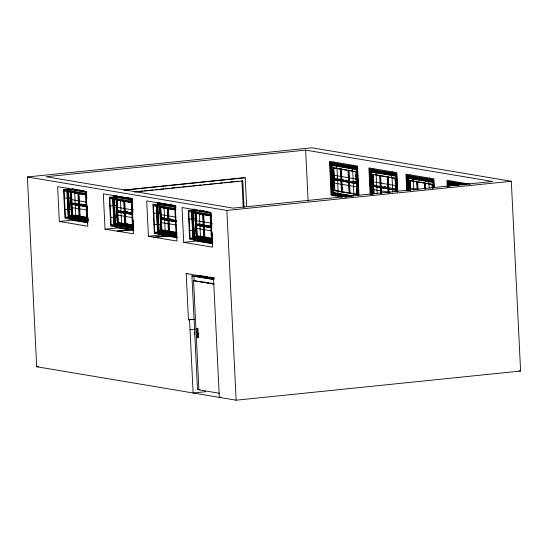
<?xml version="1.0" encoding="UTF-8"?>
<svg xmlns="http://www.w3.org/2000/svg" width="548" height="548" viewBox="0 0 548 548"><rect width="100%" height="100%" fill="white"/><g stroke="black" fill="none" stroke-linecap="round" stroke-linejoin="round"><path stroke-width="0.82" d="M197.068 332.903L197.444 332.451L197.705 333.472M346.61 197.027L331.636 194.602L330.06 162.366L357.152 166.914L358.447 195.588M370.64 194.67L369.379 168.962L396.478 173.511L397.259 191.841M407.164 190.341L406.424 175.182L433.516 179.723L433.783 187.546M355.905 171.736L333.143 167.667L334.266 190.731L356.871 194.526L356.755 186.841L357.029 192.506M454.265 185.272L454.436 184.792M358.221 195.554L357.07 167.496L330.567 163.051L330.06 162.366M397.033 191.807L396.389 174.093L369.886 169.647L369.379 168.962M433.584 188.005L433.434 180.313L406.924 175.86L406.424 175.182M373.531 171.593L373.846 170.935M86.029 194.917L70.541 192.115L71.665 215.172L72.521 214.789L72.014 204.377M117.423 222.851L118.279 222.467L117.183 200.068L116.443 199.773L117.423 222.851L133.431 225.495M161.016 230.167L161.872 229.783L160.776 207.384L160.037 207.089L161.016 230.167L177.025 232.811M196.348 236.092L197.205 235.715L196.109 213.316L195.369 213.021L196.348 236.092L212.357 238.736M334.266 190.731L334.807 190.382L333.711 167.983L333.143 167.667M194.759 332.794L194.259 333.383L194.814 333.965M356.645 186.854L357.412 187.06M342.103 197.047L331.054 195.198L329.581 161.331L357.543 166.023L358.967 195.136M337.767 193.821L336.616 194.163L336.657 195.047M332.526 164.653L331.252 164.53L332.67 193.506L333.924 193.177L351.001 196.04M27.4 176.963L311.867 147.796L511.318 181.265L520.6 371.037L236.133 400.204L36.682 366.735L27.4 176.963L226.851 210.439L511.318 181.265M305.633 150.125L46.135 176.737L233.085 208.11L492.584 181.498L305.633 150.125L308.134 201.246M87.796 222.187L64.979 218.357L63.575 189.635L68.541 189.129L86.495 192.143M88.221 221.159L65.424 217.337L64.13 190.827L65.507 190.683M88.084 219.796L68.418 216.494L67.185 191.19L68.267 191.081L69.5 216.385L88.338 219.549M68.897 191.252L67.52 191.396L67.466 190.286L72.432 189.779L72.384 188.772L74.035 189.053M88.31 218.947L69.747 215.83L68.569 191.725L70.281 191.547L71.459 215.652L87.543 218.351M70.302 191.711L72.562 192.088M337.219 165.681L336.472 166.215L336.568 168.243L336.993 168.531L338.089 190.93L337.794 193.328L338.013 193.766L351.213 195.794M337.856 165.606L337.41 165.195L339.061 165.475M337.239 166.14L338.685 165.989M86.488 193.033L84.837 193.204L84.892 194.307M124.006 189.992L244.374 177.648L245.23 177.792L246.634 206.569M124.012 190.225L245.23 177.792M354.426 168.633L353.7 168.709L355.152 168.948M70.589 197.876L64 198.273M139.439 191.314L142.829 190.964M144.521 190.793L147.912 190.444M149.604 190.266L152.988 189.923M155.529 189.663L158.92 189.313M160.612 189.142L164.003 188.793M165.695 188.622L169.085 188.272M171.62 188.012L175.011 187.663M176.703 187.491L180.093 187.142M182.635 186.882L185.176 186.621M186.868 186.45L191.101 186.012M192.793 185.841L196.184 185.491M197.876 185.32L201.267 184.971M203.808 184.71L207.192 184.361M208.891 184.19L212.275 183.84M213.967 183.669L217.357 183.32M219.899 183.059L222.44 182.799M224.981 182.539L228.365 182.189M230.057 182.018L233.448 181.669M235.14 181.498L238.531 181.148M134.37 192.06L242.771 180.943L244.059 207.254M70.911 199.725L71.781 199.678M113.874 197.335L113.799 195.725L116.203 195.478M133.554 229.865L110.737 226.036L109.333 197.314L114.299 196.807L132.246 199.821M119.745 196.287L118.142 196.451L118.19 197.458L113.224 197.965L113.278 199.075M333.163 175.018L332.588 175.072L334.068 175.264M133.301 228.728L111.182 225.016L109.881 198.506L111.258 198.362M133.835 227.475L114.176 224.173L112.936 198.869L114.018 198.76L115.258 224.064L133.267 227.084M376.75 172.25L377.175 172.202M133.239 226.482L115.498 223.509L114.32 199.404L116.039 199.225L117.217 223.331L133.301 226.029M116.06 199.39L118.313 199.767M376.565 172.736L378.004 172.593M334.081 178.552L333.677 178.593L356.68 182.347M335.705 178.388L335.164 178.443L336.842 178.723M124.232 200.924L123.69 200.979L124.814 224.043M132.246 200.712L130.588 200.883L130.643 201.986M393.745 175.23L393.026 175.305L394.471 175.545M132.404 202.294L131.863 202.349L132.986 225.413M387.71 176.716L387.306 176.757L388.1 192.985M71.151 209.322L64.561 209.72M333.547 182.847L332.972 182.909L334.451 183.101M372.462 174.264L395.334 178.326L372.462 174.264L373.421 193.944M157.468 204.651L157.392 203.041L159.797 202.794M117.539 207.356L115.751 207.247M408.246 190.197L407.616 177.346L409.925 177.367M372.489 181.614L371.914 181.676L373.387 181.868M409.26 178.223L410.705 178.079M177.148 237.181L154.331 233.352L152.926 204.63L157.893 204.123L175.846 207.137M163.338 203.603L161.735 203.767L161.783 204.774L156.817 205.281L156.872 206.391M414.213 178.422L411.562 178.011L411.521 177.127M412.158 178.71L414.322 178.881L412.151 178.518M163.831 204.664L162.797 204.774L176.031 206.993M176.833 233.797L159.098 230.824L157.913 206.719L159.057 206.603M69.747 215.83L71.459 215.652M68.418 216.494L69.5 216.385M374.483 185.039L375.031 184.984M74.309 216.131L72.596 216.309L72.624 216.912L71.541 217.022L71.569 217.625L68.815 217.905L68.87 219.008M162.482 207.021L160.769 207.199L160.735 206.596M413.356 181.347L412.932 181.059L412.836 179.032L413.582 178.497L413.603 178.956M65.424 217.337L68.178 217.056L88.112 220.399M418.042 189.43L417.665 181.744L417.261 181.785L417.638 189.471M430.79 181.45L429.344 181.594L429.324 181.141L428.577 181.676L429.296 188.033M175.84 208.028L174.189 208.199L174.237 209.302L175.613 209.165M117.923 215.186L116.135 215.083M59.307 221.447L87.803 226.228L86.098 191.437L57.608 186.656L59.307 221.447L71.788 220.166L87.714 222.837M74.603 220.18L75.898 220.049M373.77 189.697L372.298 189.505M409.986 190.444L409.5 180.484L432.105 184.272L432.578 188.587M159.941 212.871L153.351 213.268M395.594 188.985L396.005 188.944L372.996 185.197M88.249 220.604L86.187 220.817L86.242 221.926L87.892 221.755M212.48 243.107L189.663 239.277L188.259 210.562L193.225 210.048L211.172 213.062M410.431 188.08L408.952 187.889M450.463 183.97L449.887 184.032L449.997 186.149M160.263 214.72L161.133 214.672M212.165 239.729L194.424 236.75L193.245 212.651L194.965 212.473M194.985 212.638L196.068 212.528M196.095 213.131L197.814 212.953M198.65 213.61L199.39 213.864L200.486 236.263L199.801 237.195M176.566 221.892L160.66 219.221L160.605 218.015L175.374 220.344M203.157 214.172L202.616 214.227L203.74 237.291M115.498 223.509L117.217 223.331M211.172 213.96L209.514 214.131L209.569 215.234L210.946 215.09M160.66 219.221L167.9 220.289M114.176 224.173L115.258 224.064M120.067 223.81L118.347 223.988L118.382 224.591L117.299 224.701L117.327 225.303L114.573 225.584L114.628 226.687M111.182 225.016L113.936 224.728L133.041 227.941M126.985 223.968L127.389 223.927L126.848 223.837M211.329 215.542L210.788 215.597L211.912 238.661L212.46 238.606L211.37 238.572L210.247 215.508M105.045 229.215L133.527 233.784L131.808 198.575L103.312 193.793L105.045 229.215L117.525 227.934L133.205 230.359M120.361 227.858L122.307 227.66M160.502 224.317L153.906 224.714M133.322 228.358L131.938 228.495L131.993 229.605L133.65 229.434M117.039 231.016L131.232 229.564L133.76 229.989M119.546 230.975L122.875 230.633M124.54 230.461L128.705 230.037M118.327 231.235L130.808 229.954M159.098 230.824L160.811 230.646L176.894 233.345M165.154 230.338L164.469 231.263M159.653 206.706L156.529 206.185L157.769 231.489L176.86 234.4M163.66 231.126L161.948 231.304L161.975 231.907L160.893 232.016L160.92 232.619L158.167 232.9L158.221 234.003L160.701 233.749M175.593 209.528L153.474 205.822L154.776 232.331L157.529 232.051L176.634 235.256M196.848 228.434L195.061 228.331M168.366 208.329L169.496 231.393L168.955 231.448L167.825 208.384M154.331 233.352L155.988 233.181M161.557 234.249L159.612 234.448L177.36 237.428M148.426 236.284L176.942 241.072L175.216 205.692L146.693 200.904L148.426 236.284L160.907 235.003L177.203 237.743M163.955 235.174L165.249 235.044M153.659 237.161L166.14 235.887M154.94 237.38L169.127 235.921M176.915 235.674L175.538 235.811L175.593 236.921M194.424 236.75L196.143 236.578L212.227 239.277M211.528 215.412L191.862 212.11L193.101 237.421L212.192 240.332M198.993 237.058L197.28 237.229L197.307 237.832L196.225 237.942L196.253 238.544L193.499 238.825L193.554 239.935L195.204 239.764M210.925 215.46L188.807 211.747L190.108 238.257L192.862 237.976L211.966 241.182M205.37 237.12L205.774 237.079M183.731 242.326L212.508 247.155L210.802 212.364L182.025 207.534L183.731 242.326L196.211 241.052L212.651 243.805M199.287 241.106L201.232 240.908M204.931 242.086L206.623 241.915M203.24 242.49L208.329 241.969M212.247 241.6L210.87 241.743L210.918 242.846L212.576 242.675M194.588 319.429L188.464 319.765L186.204 273.527L187.868 273.356M199.479 389.786L197.486 389.45L191.93 275.911L213.994 279.302M195.067 276.124L193.93 276.24L194.143 280.672L213.898 283.987M193.389 276.473L199.075 275.891L214.398 278.459M197.006 276.637L201.068 276.226M219.488 393.3L198.91 389.847L193.574 280.727L195.28 280.555M188.464 319.765L194.287 319.169M197.047 332.677L196.842 328.567L197.239 328.526L197.897 328.642L198.335 337.678L197.287 337.609L197.122 334.321M196.842 328.567L197.897 328.642M190.026 329.732L195.109 329.211M197.287 337.609L198.335 337.678M36.682 366.735L38.387 366.557M197.486 389.45L199.952 389.56M220.954 397.218L219.33 397.389L213.501 278.103L186.204 273.527M332.944 173.189L331.287 173.23M333.506 184.642L331.848 184.676M409.308 186.005L407.65 186.039M357.426 179.244L333.629 175.189M332.074 194.273L347.432 196.855M454.162 184.354L452.99 184.244L452.949 183.368M371.715 194.526L370.571 171.127L371.845 171.257M449.161 185.971L449.045 183.58L450.319 183.71M470.15 184.203L447.374 180.381L447.689 186.813M466.711 184.34L446.969 181.032L447.264 186.957M448.12 186.943L447.853 181.415L466.005 184.464M464.54 184.813L448.353 182.1L447.853 181.415M448.552 186.114L448.353 182.1L448.607 182.642L462.053 184.895M456.025 184.388L457.683 184.662M332.095 194.588L330.567 163.051L330.814 163.585L356.871 167.962M371.106 194.602L369.886 169.647L370.133 170.188L396.19 174.559M407.637 190.375L406.924 175.86L407.178 176.401L433.228 180.772M449.045 183.58L458.779 185.217M456.052 184.84L457.703 185.114M451.977 184.224L454.251 184.608M455.011 184.738L457.498 185.156M334.335 164.681L335.869 164.934M340.719 165.749L342.37 166.03M344.028 166.304L345.678 166.585M347.336 166.859L348.987 167.14M350.645 167.414L352.296 167.695M425.351 179.956L427.008 180.23M428.659 180.511L430.317 180.785M431.913 181.052L433.447 181.313M456.922 185.21L449.887 184.032L449.922 184.539L455.915 185.546M452.854 184.628L454.306 184.875M333.294 164.784L335.602 165.174M356.817 168.736L335.198 165.195L335.157 164.318M372.619 171.387L374.921 171.771M394.601 175.072L374.524 171.791L374.476 170.914M408.89 177.47L410.425 177.73M412.034 178.052L420.179 179.367M421.83 179.641L430.105 181.032L428.933 180.922L428.892 180.045M430.872 181.162L433.18 181.546M331.252 164.53L356.515 168.77L357.817 195.355M370.571 171.127L395.841 175.367L396.629 191.492M407.616 177.346L433.345 181.744M333.431 165.051L352.131 168.188M356.748 168.962L352.96 168.325L352.213 168.859L352.309 170.887L352.734 171.175L353.83 193.574L353.535 195.972L333.458 192.601L333.465 193.006L352.097 196.129M374.27 171.901L371.421 171.579L372.544 194.554M387.313 174.093L375.962 172.339L377.209 193.485M388.97 174.367L390.621 174.648M394.553 175.305L392.279 174.922L391.532 175.456L391.635 177.484L392.053 177.771L392.758 192.108M410.548 177.99L408.459 177.792L409.075 190.293M412.069 178.244L416.898 179.052M418.556 179.333L420.206 179.614M421.864 179.888L433.112 181.778M332.095 164.982L356.933 169.147L356.556 169.585L332.129 165.489L332.095 164.982L333.465 193.006L338.034 193.581M396.252 175.744L371.421 171.579L371.448 172.086L395.875 176.189M334.342 165.455L335.787 165.702M340.445 166.482L342.103 166.756M343.76 167.037L345.418 167.318M347.076 167.592L348.734 167.873M350.391 168.147L352.049 168.428M379.771 173.079L381.422 173.36M383.079 173.634L384.737 173.915M386.395 174.196L388.053 174.47M389.71 174.75L391.368 175.024M415.98 179.155L417.638 179.436M419.295 179.717L420.953 179.991M422.611 180.271L424.268 180.545M425.919 180.826L430.064 181.518M415.261 179.23L416.918 179.511M418.576 179.785L420.234 180.066M421.892 180.347L423.542 180.621M425.2 180.902L426.858 181.176M417.124 181.648L417.665 181.744M356.015 171.723L333.602 167.996L334.698 190.396L357.111 194.122M432.379 184.539L409.5 180.484M330.054 170.983L331.184 171.12M357.241 175.49L358.015 175.675M369.373 177.579L370.503 177.723M396.56 182.094L397.334 182.272M406.417 183.792L407.548 183.936M356.947 177.531L357.344 177.6M370.606 179.826L372.263 179.792L372.387 182.244M396.266 184.135L396.663 184.196M396.129 185.683L372.948 181.792L373.065 184.142M409.993 188.005L417.028 189.19M396.348 185.827L395.437 185.676L395.923 190.307M384.237 186.532L385.908 186.813M338.513 179.004L340.185 179.285M341.863 179.566L343.534 179.847M345.213 180.128L346.884 180.408M354.419 181.676L356.09 181.957M340.835 180.881L333.732 179.799L356.337 183.594M342.514 181.162L356.741 183.553M357.193 186.916L334.013 183.025L334.136 185.505M373.332 189.622L390.306 192.471M357.508 188.978L357.899 189.046M371.167 191.273L372.825 191.238L372.907 192.944M331.896 185.69L330.766 185.546M357.954 190.06L358.728 190.238M371.215 192.286L370.085 192.143M332.67 193.506L350.679 196.526M331.026 194.588L346.007 197.013M242.771 180.943L241.915 180.799L243.202 207.11M115.416 195.561L116.772 195.787M127.191 197.533L128.862 197.814M130.54 198.095L132.219 198.376M159.009 202.876L175.812 205.692M75.693 189.334L77.343 189.608M79.001 189.889L80.652 190.163M82.31 190.444L83.96 190.718M113.799 195.725L132.198 198.814M157.392 203.041L175.792 206.13M193.444 209.089L194.896 209.336M199.547 210.117L201.198 210.391M202.856 210.672L204.507 210.946M206.164 211.227L207.815 211.501M121.067 197.486L122.718 197.766M124.375 198.047L126.026 198.321M127.684 198.602L129.335 198.876M130.993 199.157L132.643 199.431M74.275 189.916L86.68 191.999M115.354 196.814L117.662 197.198M120.026 197.595L132.438 199.678M158.954 204.13L161.256 204.514M195.054 210.185L197.355 210.576M198.129 210.699L210.535 212.782M63.575 189.635L86.392 193.465M109.333 197.314L132.143 201.143M152.926 204.63L175.744 208.459M188.259 210.562L211.076 214.391M73.87 192.019L75.521 192.293M77.179 192.574L78.83 192.848M67.185 191.19L86.015 194.348M112.936 198.869L132.602 202.164M160.482 206.849L175.367 209.343M64.13 190.827L86.248 194.533M109.881 198.506L132.678 202.328M68.569 191.725L86.543 194.759M114.32 199.404L132.301 202.438M157.913 206.719L175.894 209.754M193.245 212.651L211.227 215.679M70.541 192.115L86.392 194.773M116.292 199.794L132.15 202.452M159.886 207.11L175.744 209.768M195.218 213.035L211.076 215.7M132.616 202.733L116.902 200.102L117.998 222.502L133.157 224.968M175.381 209.911L160.502 207.418L161.598 229.818L176.477 232.311M211.542 215.981L195.835 213.343L196.924 235.743L212.638 238.38M115.559 205.425L116.347 205.555L109.751 205.952M194.485 218.666L195.273 218.803L188.676 219.193M71.343 199.602L86.659 202.171M117.101 207.281L133.246 209.994M160.694 214.597L176.011 217.166M212.172 223.235L194.677 220.495M80.816 204.075L82.495 204.356M84.166 204.637L85.844 204.918M123.225 211.192L124.903 211.473M126.574 211.754L128.246 212.035M129.924 212.316L131.595 212.597M162.633 217.809L164.311 218.09M165.982 218.371L167.654 218.652M169.332 218.933L171.003 219.214M74.555 203.137L76.227 203.418M80.412 204.116L82.084 204.397M83.762 204.678L85.433 204.959M126.17 211.795L127.842 212.076M129.513 212.357L131.191 212.638M162.229 217.851L163.9 218.131M165.578 218.412L167.25 218.693M168.928 218.974L170.599 219.255M198.397 223.92L200.068 224.201M201.746 224.481L203.418 224.762M207.603 225.461L209.281 225.742M86.022 205.349L71.254 203.02L87.159 205.692M132.616 213.172L117.005 210.699L132.911 213.371M211.542 226.42L195.931 223.947L211.836 226.612M160.605 218.015L176.511 220.686M77.713 205.151L71.308 204.226L87.214 206.897M79.385 205.431L86.084 206.555M132.678 214.378L117.067 211.905L132.972 214.569M169.572 220.57L175.435 221.55M211.603 227.619L195.992 225.146L211.898 227.817M87.043 210.007L71.055 207.521M117.484 215.111L131.972 217.542M176.394 225.002L160.406 222.515M196.41 228.358L210.898 230.79M116.114 216.871L116.909 217.001L110.312 217.398M195.04 230.119L195.835 230.249L189.238 230.646M87.125 217.316L72.247 214.823L71.733 204.404M168.955 231.304L169.496 231.393M71.665 215.172L88.351 217.967M157.769 231.489L176.607 234.654M193.101 237.421L211.939 240.579M154.776 232.331L176.894 236.044M190.108 238.257L212.227 241.969M70.267 218.899L71.713 219.138M73.884 219.501L75.542 219.782M77.193 220.056L78.85 220.337M80.501 220.611L82.159 220.892M83.81 221.173L85.467 221.447M116.025 226.577L117.471 226.817M158.893 233.77L160.338 234.01M161.79 234.256L163.236 234.496M164.893 234.777L166.544 235.051M168.202 235.332L169.853 235.606M171.51 235.887L173.161 236.167M174.819 236.441L176.47 236.722M194.225 239.702L195.67 239.942M201.048 240.846L202.705 241.12M204.356 241.401L206.014 241.675M207.665 241.956L209.322 242.23M210.973 242.511L212.631 242.785M160.708 234.51L168.284 235.784M70.26 219.453L88.016 222.433M116.018 227.132L133.767 230.112M194.944 240.38L212.693 243.353M199.424 275.322L201.219 275.623M202.856 275.897L204.493 276.171M206.13 276.445L207.774 276.719M209.411 276.993L211.049 277.267M212.686 277.541L214.323 277.822M191.93 275.911L213.686 279.555M200.219 281.384L201.87 281.658M203.514 281.932L205.158 282.213M206.808 282.487L208.452 282.761M210.096 283.042L211.747 283.316M193.574 280.727L214.152 284.179M518.915 370.749L520.6 371.037M204.514 391.525L205.603 391.71L193.122 392.991L189.546 319.95M451.997 183.21L451.716 181.114M448.607 182.642L448.771 185.984M434.338 187.683L433.9 178.84L405.945 174.148L406.732 190.341M433.516 179.723L433.9 187.621M432.879 181.587L433.194 188.026M432.269 184.553L432.468 188.594M432.105 184.272L432.31 188.505M431.139 180.922L431.166 181.381M429.844 180.203L429.557 178.107M425.591 188.998L425.296 183.018L424.892 183.066L425.18 189.046M424.837 184.642L425.001 188.053M424.344 182.97L424.638 188.95M417.165 182.505L417.329 185.923M416.72 181.689L417.09 189.382M413.308 180.374L413.788 190.197M410.568 176.97L410.288 174.874M410.548 190.43L410.075 180.799L410.438 190.444M409.63 180.573L409.746 183.053M408.972 179.175L409.096 181.737M407.178 176.401L407.863 190.409M397.78 191.375L396.862 172.62L368.9 167.928L370.208 194.595M396.478 173.511L397.375 191.91M395.231 178.333L395.389 181.573M395.505 183.998L395.889 191.882M395.06 178.059L395.704 191.156M394.122 175.161L394.101 174.709L391.889 174.709L391.847 173.832M392.8 173.99L392.519 171.894M389.046 193.033L388.251 176.805L387.847 176.846L388.601 192.225M388.128 185.258L388.251 187.82M381.504 193.465L380.627 175.524L380.216 175.566L381.093 193.506M380.456 183.121L380.586 185.683M379.675 175.476L380.552 193.417M373.524 170.757L373.243 168.661M373.969 193.745L373.03 174.579L373.859 193.752M370.133 170.188L371.332 194.643M357.152 166.914L358.529 195.067M356.173 174.963L356.488 181.361M356.063 174.976L356.453 182.936M355.741 171.462L356.871 194.526M354.803 168.565L354.782 168.113L352.57 168.106L352.528 167.229M353.481 167.387L353.2 165.291M350.062 193.273L348.932 170.209L348.528 170.25L349.658 193.314M348.644 175.244L348.809 178.655M349.186 186.347L349.391 190.615M347.987 170.154L349.11 193.225M340.972 173.106L341.137 176.525M341.514 184.21L341.719 188.485M340.356 168.88L341.486 191.944M334.205 164.153L333.924 162.057M335.705 194.883L335.397 195.924M332.78 169.777L332.903 172.339M333.348 181.367L333.465 183.82M330.814 163.585L332.321 194.314M226.851 210.439L236.133 400.204M211.624 221.522L211.788 224.94M212.165 232.626L212.329 236.044M204.829 237.325L203.698 214.261L203.157 214.316L204.288 237.38M197.068 209.699L197.116 210.706L192.149 211.213L192.204 212.316M196.451 229.187L196.526 230.838M195.369 213.021L196.499 236.078M195.006 213.268L196.143 236.578M192.944 212.001L194.184 237.311M197.499 328.677L197.938 337.719M191.56 211.466L192.862 237.976M174.915 209.576L176.038 232.64M167.284 208.295L168.414 231.359M165.201 231.311L164.058 207.939L163.318 207.685L163.29 207.158M160.331 207.165L160.413 208.815M160.037 207.089L161.167 230.146M159.626 206.103L160.811 230.646M157.619 206.075L158.852 231.379M156.228 205.534L157.529 232.051M132.739 209.131L132.904 212.549M133.28 220.234L133.445 223.653M131.315 202.26L132.445 225.324M125.903 224.077L124.773 201.013L124.232 201.068L125.362 224.132M119.697 199.842L119.724 200.369L120.464 200.623L121.56 223.022L120.875 223.947M116.443 199.773L117.573 222.831M112.676 199.054L113.936 224.728M86.687 195.472L86.858 198.89M87.235 206.575L87.399 209.994M86.105 194.67L87.235 217.734M85.563 194.581L86.687 217.645M77.932 193.3L79.063 216.364M75.213 203.356L74.706 192.944L73.966 192.691L73.939 192.163M75.295 204.925L75.802 215.343L75.097 215.748L75.158 217.097M71.932 202.808L71.425 192.389L71.658 202.835M70.98 192.17L71.103 194.65M70.692 192.095L71.815 215.152M68.041 188.046L68.116 189.656M66.925 191.382L68.178 217.056M198.081 333.931C198.883 335.677 199.287 332.266 198.081 333.931M433.297 181.963L432.92 182.402L408.493 178.306L408.459 177.792L433.297 181.963M79.015 193.334L78.474 193.389L79.604 216.453L80.145 216.398L79.015 193.334M341.301 168.928L340.897 168.969L342.027 192.033L342.432 191.992L341.301 168.928M373.462 186.361L373.051 186.402L396.06 190.149L373.462 186.361"/></g></svg>
